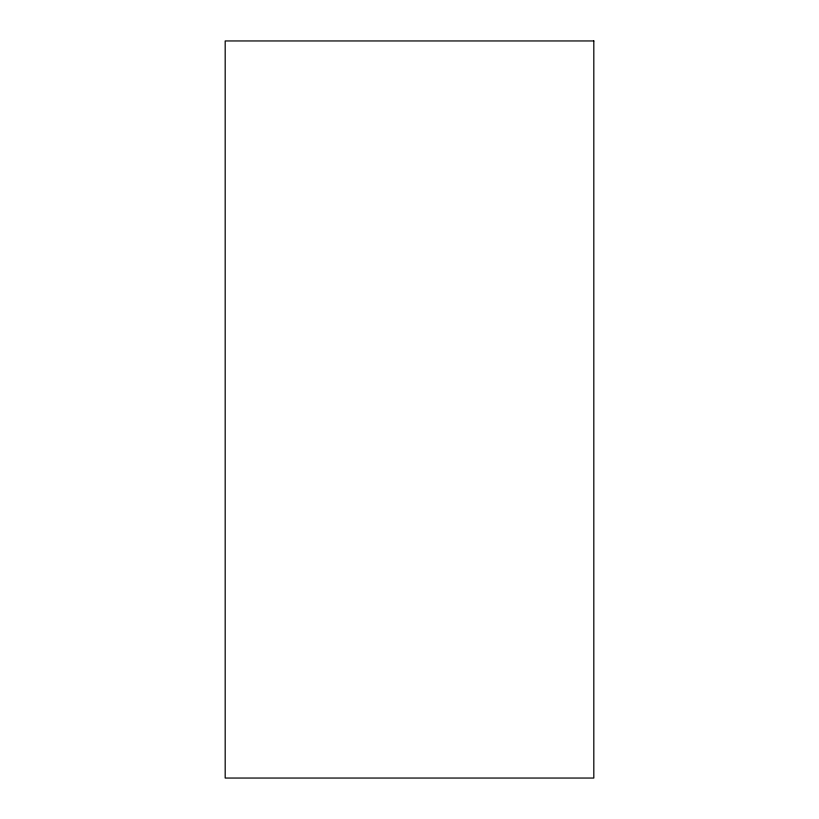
<?xml version="1.0" encoding="UTF-8"?>
<svg xmlns="http://www.w3.org/2000/svg" width="819" height="819" viewBox="0 0 819 819"><rect width="100%" height="100%" fill="white"/><g stroke="black" fill="none" stroke-linecap="round" stroke-linejoin="round"><path stroke-width="1.23" d="M593.816 40.95L225.184 40.95L225.184 778.05L593.816 778.05L593.816 40.95"/></g></svg>
